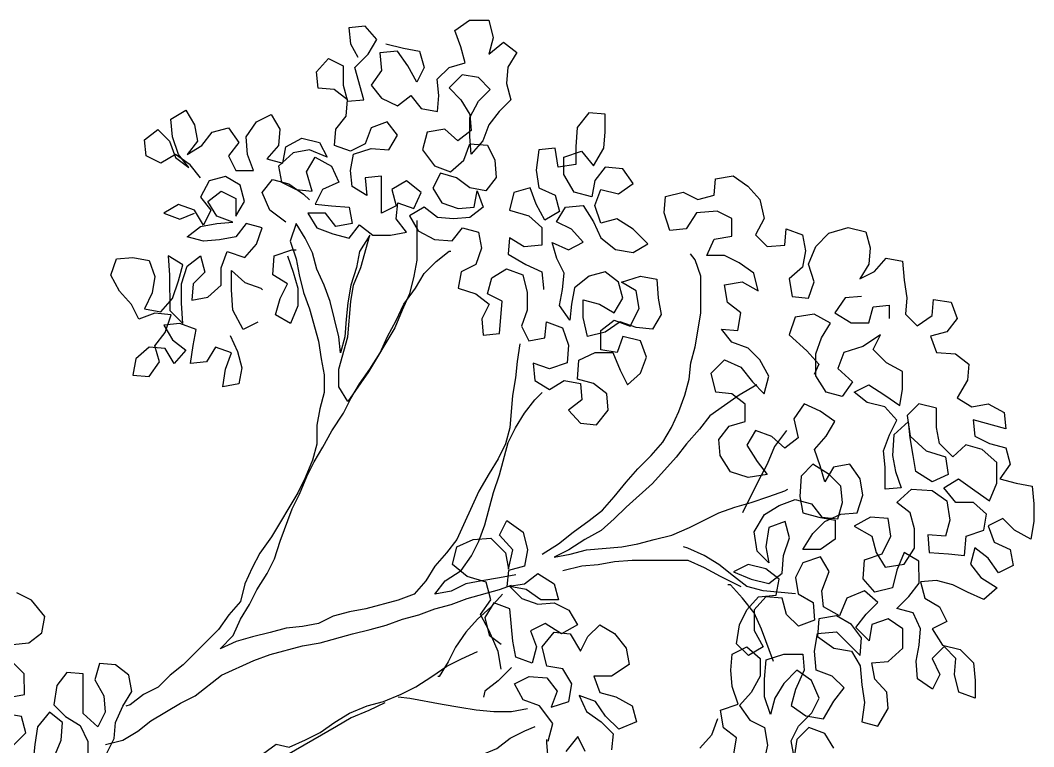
# Model space of a CAD drawing. Header units: feet. Extents: x 50754 to 76410, y 49660 to 67674.
# Drawn here: x 70116.03 to 70140.07, y 55237.92 to 55255.16 of the extents above; entities that cross this region are included whole.
import ezdxf

# ---------------------------------------------------------------- set-up
doc = ezdxf.new("R2010")
doc.units = ezdxf.units.FT
doc.linetypes.add('Amconstr', pattern=[9999, 9999, 0])
doc.layers.add('1_tree', color=3, linetype='Continuous')
doc.layers.add('MS GATE', color=1, linetype='Continuous')

# ---------------------------------------------------------------- blocks, each defined once
blk = doc.blocks.new('admin enlclave road')
at = {"layer": '1_tree', "color": 253}
for points in [[(44844.7592, -5344.843), (44844.76927, -5344.84409), (44844.77841, -5344.84447), (44844.78208, -5344.85306), (44844.77914, -5344.86172), (44844.77305, -5344.85348), (44844.76625, -5344.84616), (44844.75663, -5344.84831), (44844.75879, -5344.85793), (44844.75424, -5344.86682), (44844.76092, -5344.87333), (44844.7704, -5344.87615), (44844.77691, -5344.86947), (44844.7836, -5344.87598), (44844.79274, -5344.87637), (44844.79232, -5344.86734), (44844.79027, -5344.85853), (44844.79586, -5344.85115), (44844.80444, -5344.84748), (44844.80077, -5344.8389), (44844.7963, -5344.83043), (44844.80362, -5344.82363), (44844.81416, -5344.82217), (44844.81794, -5344.83157), (44844.81674, -5344.84082), (44844.82395, -5344.83321), (44844.83203, -5344.83788), (44844.82829, -5344.84666), (44844.82871, -5344.85569), (44844.83238, -5344.86427), (44844.82679, -5344.87166), (44844.82213, -5344.87974), (44844.82012, -5344.88911), (44844.81464, -5344.8973), (44844.81248, -5344.88768), (44844.81102, -5344.87714), (44844.81465, -5344.86755), (44844.82024, -5344.86017), (44844.81286, -5344.85458), (44844.80372, -5344.85419), (44844.79743, -5344.8625), (44844.80481, -5344.86809), (44844.8108, -5344.87552), (44844.81284, -5344.88433), (44844.80633, -5344.89101), (44844.79814, -5344.88554), (44844.78863, -5344.8885), (44844.78755, -5344.89857), (44844.79527, -5344.90659), (44844.80464, -5344.9086), (44844.81103, -5344.9011), (44844.81304, -5344.89174), (44844.82289, -5344.8912), (44844.82806, -5344.89875), (44844.83022, -5344.90836), (44844.82555, -5344.91645), (44844.81641, -5344.91606), (44844.80833, -5344.91139), (44844.79907, -5344.9102), (44844.79614, -5344.91886), (44844.80213, -5344.9263), (44844.81149, -5344.92831), (44844.8203, -5344.92626), (44844.82069, -5344.91712), (44844.82516, -5344.92559), (44844.81865, -5344.93227), (44844.80985, -5344.93432), (44844.80082, -5344.93474), (44844.79273, -5344.93008), (44844.7853, -5344.93606), (44844.79129, -5344.9435), (44844.80088, -5344.94713), (44844.81072, -5344.94659), (44844.81538, -5344.93851), (44844.82464, -5344.93971), (44844.8275, -5344.9484), (44844.82549, -5344.95777), (44844.81794, -5344.96295), (44844.81755, -5344.97209), (44844.82773, -5344.97398), (44844.83581, -5344.97865), (44844.83288, -5344.98732), (44844.83493, -5344.99613), (44844.84373, -5344.99408), (44844.84288, -5344.97602), (44844.83422, -5344.97309), (44844.83541, -5344.96383), (44844.84285, -5344.95785), (44844.85222, -5344.95986), (44844.85599, -5344.96925), (44844.85734, -5344.97898), (44844.85533, -5344.98834), (44844.86051, -5344.99589), (44844.8692, -5344.99303), (44844.86878, -5344.984), (44844.87815, -5344.98601), (44844.88273, -5344.99529), (44844.88327, -5345.00513), (44844.87399, -5345.00972), (44844.86462, -5345.00772), (44844.86678, -5345.01733), (44844.87556, -5345.02107), (44844.88299, -5345.01509), (44844.89214, -5345.01548), (44844.89418, -5345.02428), (44844.88767, -5345.03097), (44844.89517, -5345.03737), (44844.9042, -5345.03694), (44844.90956, -5345.02794), (44844.90752, -5345.01913), (44844.89943, -5345.01447), (44844.89018, -5345.01327), (44844.88953, -5345.00262), (44844.89789, -5344.99733), (44844.90762, -5344.99598), (44844.91302, -5345.00515), (44844.91819, -5345.0127), (44844.92459, -5345.0052), (44844.9266, -5344.99583), (44844.92212, -5344.98736), (44844.91206, -5344.98628), (44844.91005, -5344.99565), (44844.90091, -5344.99526), (44844.89945, -5344.98472), (44844.90596, -5344.97803), (44844.91533, -5344.98004), (44844.91885, -5344.96964), (44844.91588, -5344.96013), (44844.9071, -5344.95639), (44844.91719, -5344.95169), (44844.92633, -5344.95208), (44844.9286, -5344.96251), (44844.93146, -5344.9712), (44844.92771, -5344.97998), (44844.91868, -5344.9804), (44844.90932, -5344.97839), (44844.90199, -5344.98519), (44844.8926, -5344.98897), (44844.88871, -5344.97877), (44844.88736, -5344.96904), (44844.89662, -5344.97024), (44844.9054, -5344.97398), (44844.90914, -5344.9652), (44844.90548, -5344.95662), (44844.89739, -5344.95195), (44844.88881, -5344.95562), (44844.8816, -5344.96323), (44844.88121, -5344.97237), (44844.88164, -5344.9814), (44844.87484, -5344.97408), (44844.87523, -5344.96493), (44844.8748, -5344.9559), (44844.86963, -5344.94836), (44844.86596, -5344.93977), (44844.87544, -5344.94259), (44844.88299, -5344.93742), (44844.87549, -5344.93102), (44844.86682, -5344.92809), (44844.87057, -5344.91931), (44844.88018, -5344.91715), (44844.88709, -5344.92528), (44844.89238, -5344.93364), (44844.90139, -5344.939), (44844.91134, -5344.93928), (44844.91877, -5344.93329), (44844.90954, -5344.92631), (44844.89984, -5344.92187), (44844.89126, -5344.92553), (44844.88667, -5344.91625), (44844.88868, -5344.90689), (44844.89874, -5344.90797), (44844.90607, -5344.90117), (44844.89927, -5344.89385), (44844.88943, -5344.89439), (44844.88476, -5344.90247), (44844.88438, -5344.91161), (44844.87431, -5344.91053), (44844.86729, -5344.90158), (44844.86594, -5344.89185), (44844.87522, -5344.88726), (44844.88283, -5344.89447), (44844.88716, -5344.88396), (44844.88674, -5344.87493), (44844.88539, -5344.8652), (44844.87636, -5344.86562), (44844.871, -5344.87463), (44844.87164, -5344.88528), (44844.87299, -5344.89501), (44844.86348, -5344.89798), (44844.8604, -5344.88766), (44844.8516, -5344.88971), (44844.85155, -5344.90128), (44844.85452, -5344.91079), (44844.86399, -5344.91361), (44844.86766, -5344.92219), (44844.86023, -5344.92817), (44844.85413, -5344.91993), (44844.84965, -5344.91146), (44844.84107, -5344.91513), (44844.83998, -5344.92519), (44844.85097, -5344.92698), (44844.85917, -5344.93245), (44844.86051, -5344.94218), (44844.8509, -5344.94434), (44844.84211, -5344.9406), (44844.84254, -5344.94963), (44844.85305, -5344.95396), (44844.86253, -5344.95678), (44844.86458, -5344.96558), (44844.86469, -5344.96639)], [(44844.66726, -5344.93091), (44844.66057, -5344.9244), (44844.65168, -5344.91985), (44844.64424, -5344.92584), (44844.63558, -5344.9229), (44844.63353, -5344.9141), (44844.64004, -5344.90741), (44844.64743, -5344.913), (44844.6519, -5344.92147), (44844.65998, -5344.92614), (44844.6533, -5344.91963), (44844.64871, -5344.91034), (44844.64655, -5344.90073), (44844.65399, -5344.89474), (44844.65997, -5344.90218), (44844.66283, -5344.91087), (44844.65816, -5344.91895), (44844.6656, -5344.91297), (44844.67026, -5344.90488), (44844.67885, -5344.90122), (44844.68564, -5344.90854), (44844.68098, -5344.91662), (44844.68615, -5344.92417), (44844.69588, -5344.92282), (44844.69141, -5344.91435), (44844.68925, -5344.90474), (44844.6938, -5344.89584), (44844.70135, -5344.89067), (44844.70733, -5344.8981), (44844.70776, -5344.90713), (44844.70228, -5344.91533), (44844.71154, -5344.91652), (44844.71192, -5344.90738), (44844.72017, -5344.90128), (44844.73023, -5344.90237), (44844.73541, -5344.90992), (44844.72512, -5344.90721), (44844.71643, -5344.91006), (44844.70933, -5344.91848), (44844.71218, -5344.92718), (44844.72085, -5344.93011), (44844.72988, -5344.92968), (44844.72518, -5344.91959), (44844.72892, -5344.91081), (44844.73852, -5344.91444), (44844.7438, -5344.9228), (44844.73545, -5344.92809), (44844.73251, -5344.93676), (44844.74154, -5344.93633), (44844.75139, -5344.9358), (44844.75424, -5344.94449), (44844.74555, -5344.94735), (44844.73886, -5344.94084), (44844.72913, -5344.94218), (44844.73512, -5344.94962), (44844.74449, -5344.95163), (44844.75374, -5344.95282), (44844.75841, -5344.94474), (44844.76649, -5344.94941), (44844.77622, -5344.94806), (44844.78491, -5344.94521), (44844.77823, -5344.93869), (44844.7778, -5344.92966), (44844.78717, -5344.93167), (44844.78999, -5344.92219), (44844.78099, -5344.91683), (44844.77355, -5344.92282), (44844.77722, -5344.9314), (44844.76967, -5344.93657), (44844.76687, -5344.9163), (44844.75806, -5344.91835), (44844.76022, -5344.92797), (44844.75144, -5344.92422), (44844.74939, -5344.91542), (44844.74978, -5344.90627), (44844.75906, -5344.90169), (44844.7689, -5344.90115), (44844.77264, -5344.89237), (44844.76596, -5344.88586), (44844.75749, -5344.89033), (44844.75548, -5344.8997), (44844.74793, -5344.90488), (44844.73857, -5344.90287), (44844.73814, -5344.89384), (44844.74281, -5344.88576), (44844.74239, -5344.87673), (44844.7343, -5344.87206), (44844.72527, -5344.87248), (44844.72323, -5344.86368), (44844.7287, -5344.85548), (44844.73737, -5344.85841), (44844.73883, -5344.86895), (44844.7425, -5344.87754), (44844.7513, -5344.87549), (44844.74397, -5344.85833), (44844.75026, -5344.85002), (44844.754, -5344.84124), (44844.74651, -5344.83484), (44844.7377, -5344.83689), (44844.73974, -5344.84569), (44844.74481, -5344.85243)], [(44844.99312, -5345.18989), (44844.99111, -5345.19926), (44844.98563, -5345.20746)], [(44845.00473, -5345.20812), (44845.00511, -5345.19898), (44844.99703, -5345.19431), (44844.99406, -5345.18481), (44845.00335, -5345.18022), (44844.99876, -5345.17094), (44844.99671, -5345.16213), (44844.99629, -5345.1531), (44845.00383, -5345.14792), (44845.01203, -5345.1534), (44845.01338, -5345.16313), (44845.00974, -5345.17272), (44845.00427, -5345.18091), (44845.01107, -5345.18824), (44845.01973, -5345.19117), (44845.0227, -5345.20067), (44845.02173, -5345.21155)], [(44845.05941, -5345.19725), (44845.05342, -5345.18981), (44845.04406, -5345.1878), (44845.03847, -5345.19519), (44845.03819, -5345.20514), (44845.03534, -5345.19645), (44845.03827, -5345.18778), (44845.04456, -5345.17947), (44845.04749, -5345.1708), (44845.04209, -5345.16163), (44845.0332, -5345.15708), (44845.02691, -5345.16539), (44845.02317, -5345.17417), (44845.02197, -5345.18342), (44845.01738, -5345.17414), (44845.01603, -5345.16441), (44845.01538, -5345.15376), (44845.02466, -5345.14917), (44845.0352, -5345.14771), (44845.03725, -5345.15652), (44845.03384, -5345.16773), (44845.03264, -5345.17699), (44845.04154, -5345.18154), (44845.05149, -5345.18182), (44845.05582, -5345.1713), (44845.06049, -5345.16322), (44845.0531, -5345.15763), (44845.04373, -5345.15562), (44845.04147, -5345.1452), (44845.04174, -5345.13524), (44845.05217, -5345.13297), (44845.06694, -5345.14415), (44845.0664, -5345.13431), (44845.05972, -5345.1278), (44845.05093, -5345.12405), (44845.04143, -5345.12702), (44845.04197, -5345.13686), (44845.05178, -5345.14212), (44845.06173, -5345.14239), (44845.06772, -5345.14982), (44845.06999, -5345.16025), (44845.07296, -5345.16976), (44845.0728, -5345.18052), (44845.08205, -5345.18172), (44845.08638, -5345.17121), (44845.08433, -5345.1624), (44845.07684, -5345.156), (44845.07398, -5345.14731), (44845.08279, -5345.14526), (44845.08989, -5345.13684), (44845.08843, -5345.1263), (44845.07954, -5345.12175), (44845.07107, -5345.12623), (44845.07068, -5345.13537), (44845.06237, -5345.12908), (44845.06704, -5345.121), (44845.07263, -5345.11362), (44845.06443, -5345.10814), (44845.05526, -5345.11354), (44845.05256, -5345.12383), (44845.04296, -5345.1202), (44845.04092, -5345.11139), (44845.04352, -5345.10029), (44845.03753, -5345.09286), (44845.02825, -5345.09745), (44845.02532, -5345.10612), (44845.02817, -5345.11481), (44845.03695, -5345.11855), (44845.03911, -5345.12817), (44845.03064, -5345.13265), (44845.02326, -5345.12706), (44845.01959, -5345.11848), (44845.01056, -5345.1189), (44845.00508, -5345.12709), (44845.00665, -5345.13844), (44845.01275, -5345.14669), (44845.00532, -5345.15268), (44844.99793, -5345.14709), (44844.9981, -5345.13632), (44845.00103, -5345.12765), (44845.00651, -5345.11946), (44845.01612, -5345.1173), (44845.01651, -5345.10816), (44845.00843, -5345.1035), (44844.99836, -5345.10241), (44844.99082, -5345.10758), (44845.00111, -5345.11029), (44845.01117, -5345.11138), (44845.01768, -5345.10469), (44845.01715, -5345.09485), (44845.01904, -5345.08467), (44845.01538, -5345.07609), (44845.00691, -5345.08057), (44845.00675, -5345.09133), (44845.0096, -5345.10003), (44845.00222, -5345.09444), (44844.99914, -5345.08412), (44845.00347, -5345.07361), (44845.0109, -5345.06762), (44845.01937, -5345.06315), (44845.02863, -5345.06434), (44845.03531, -5345.07086), (44845.04434, -5345.07043), (44845.04554, -5345.06118), (44845.04349, -5345.05237), (44845.03611, -5345.04678), (44845.02641, -5345.04234), (44845.02082, -5345.04972), (44845.02158, -5345.06119), (44845.02443, -5345.06988), (44845.03369, -5345.07108), (44845.04283, -5345.07147), (44845.04429, -5345.08201), (44845.03697, -5345.0888), (44845.02724, -5345.09015), (44845.03168, -5345.08045), (44845.03727, -5345.07306), (44845.04563, -5345.06778), (44845.05443, -5345.06573), (44845.05633, -5345.05555), (44845.05347, -5345.04686), (44845.04668, -5345.03954), (44845.03798, -5345.04239), (44845.03424, -5345.05117), (44845.03057, -5345.04259), (44845.0261, -5345.03412), (44845.03157, -5345.02593), (44845.03531, -5345.01715), (44845.02642, -5345.01259), (44845.01694, -5345.00977), (44845.01239, -5345.01867), (44845.01628, -5345.02887), (44845.00977, -5345.03555), (44845.00157, -5345.03008), (44844.99221, -5345.02807), (44844.98846, -5345.03685), (44844.99537, -5345.04498), (44845.00206, -5345.05149), (44844.99174, -5345.05457), (44844.98157, -5345.05268), (44844.97466, -5345.04454), (44844.97261, -5345.03574), (44844.97728, -5345.02766), (44844.98586, -5345.02399), (44844.98451, -5345.01426), (44844.97643, -5345.0096), (44844.9674, -5345.01002), (44844.96351, -5344.99982), (44844.9698, -5344.99151), (44844.97928, -5344.99433), (44844.98688, -5345.00154), (44844.99427, -5345.00713), (44844.99535, -5344.99706), (44844.98925, -5344.98882), (44844.98187, -5344.98323), (44844.9725, -5344.98122), (44844.96582, -5344.97471), (44844.97485, -5344.97428), (44844.97512, -5344.96433), (44844.96704, -5344.95967), (44844.96407, -5344.95016), (44844.97358, -5344.94719), (44844.98317, -5344.95082), (44844.97939, -5344.94143), (44844.9705, -5344.93688), (44844.96183, -5344.93395), (44844.9521, -5344.93529), (44844.95492, -5344.92581), (44844.96443, -5344.92284), (44844.96308, -5344.91312), (44844.95441, -5344.91018), (44844.94317, -5344.91257), (44844.93873, -5344.92227), (44844.92993, -5344.92431), (44844.92534, -5344.91503), (44844.92491, -5344.906), (44844.93431, -5344.90222), (44844.94297, -5344.90516), (44844.95156, -5344.90149), (44844.95113, -5344.89246), (44844.96064, -5344.88949), (44844.96953, -5344.89404), (44844.97703, -5344.90044), (44844.98092, -5344.91065), (44844.97729, -5344.92024), (44844.98467, -5344.92583), (44844.99429, -5344.92367), (44844.99386, -5344.91464), (44845.00323, -5344.91665), (44845.00609, -5344.92534), (44845.0057, -5344.93449), (44844.9993, -5344.94198), (44845.00227, -5344.95149), (44845.0113, -5344.95106), (44845.01331, -5344.9417), (44845.00872, -5344.93242), (44845.01142, -5344.92213), (44845.01771, -5344.91382), (44845.0278, -5344.90912), (44845.03787, -5344.9102), (44845.04153, -5344.91878), (44845.04196, -5344.92782), (44845.03822, -5344.9366), (44845.04576, -5344.93142), (44845.05124, -5344.92323), (44845.06038, -5344.92361), (44845.06265, -5344.93404), (44845.06562, -5344.94355), (44845.06604, -5344.95258), (44845.07343, -5344.95816), (44845.08075, -5344.95137), (44845.08032, -5344.94234), (44845.09028, -5344.94261), (44845.09475, -5344.95108), (44845.09009, -5344.95916), (44845.08151, -5344.96283), (44845.08598, -5344.9713), (44845.09664, -5344.97065), (44845.10472, -5344.97532), (44845.10514, -5344.98435), (44845.10081, -5344.99486), (44845.10959, -5344.99861), (44845.11829, -5344.99575), (44845.12788, -5344.99938), (44845.12992, -5345.00819), (44845.11141, -5345.00579), (44845.11346, -5345.0146), (44845.12213, -5345.01753), (44845.13138, -5345.01873), (44845.13505, -5345.02731), (44845.13049, -5345.0362), (44845.13975, -5345.0374), (44845.14889, -5345.03779), (44845.15105, -5345.0474), (44845.1524, -5345.05713), (44845.15212, -5345.06709), (44845.14253, -5345.06346), (44845.13515, -5345.05787), (44845.1276, -5345.06304), (44845.13208, -5345.07151), (44845.14156, -5345.07433), (44845.14441, -5345.08303), (44845.13686, -5345.0882), (44845.13007, -5345.08088), (44845.12198, -5345.07621), (44845.12079, -5345.08547), (44845.12747, -5345.09198), (44845.13718, -5345.09642), (44845.13078, -5345.10392), (44845.1213, -5345.1011), (44845.11263, -5345.09817), (44845.10337, -5345.09697), (44845.09457, -5345.09901), (44845.09823, -5345.10759), (44845.10701, -5345.11134), (44845.11219, -5345.11888), (44845.10464, -5345.12406), (44845.11155, -5345.13219), (44845.12162, -5345.13328), (44845.12992, -5345.13956), (44845.13208, -5345.14918), (44845.13343, -5345.15891), (44845.12406, -5345.1569), (44845.12028, -5345.14751), (44845.11986, -5345.13848), (44845.11248, -5345.13289), (44845.10689, -5345.14027), (44845.11218, -5345.14863), (44845.10924, -5345.1573), (44845.10035, -5345.15275), (44845.09819, -5345.14313), (44845.09858, -5345.13399), (44845.09816, -5345.12496), (44845.09287, -5345.1166), (44845.08361, -5345.1154), (44845.0892, -5345.10802), (44845.09387, -5345.09993), (44845.09219, -5345.08777), (44845.08341, -5345.08403), (44845.0807, -5345.09432), (44845.07961, -5345.10439), (44845.07022, -5345.10817), (44845.06272, -5345.10177), (44845.06208, -5345.09111), (44845.07136, -5345.08652), (44845.07487, -5345.07612), (44845.07191, -5345.06662), (44845.06207, -5345.06715), (44845.05382, -5345.07325), (44845.06433, -5345.07758), (44845.068, -5345.08616), (44845.07399, -5345.0936), (44845.0843, -5345.09052), (44845.08874, -5345.08081), (44845.08729, -5345.07027), (44845.08362, -5345.06169), (44845.07554, -5345.05703), (44845.08263, -5345.04861), (44845.0941, -5345.04785), (44845.10299, -5345.0524), (44845.10607, -5345.06272), (44845.10487, -5345.07197), (44845.09503, -5345.07251), (44845.09719, -5345.08212), (44845.10784, -5345.08148), (44845.11687, -5345.08105), (44845.11622, -5345.0704), (44845.1255, -5345.06581), (44845.12589, -5345.05667), (44845.1177, -5345.05119), (44845.10797, -5345.05254), (44845.10036, -5345.04533), (44845.10779, -5345.03934), (44845.11761, -5345.04459), (44845.1265, -5345.04915), (44845.12921, -5345.03886), (44845.12764, -5345.02751), (44845.11852, -5345.02133), (44845.10927, -5345.02013), (44845.10287, -5345.02763), (44845.09456, -5345.02134), (44845.09171, -5345.01265), (44845.09025, -5345.00211), (44845.08018, -5345.00102), (44845.07459, -5345.00841), (44845.07779, -5345.01953), (44845.08783, -5345.02641), (44845.09881, -5345.02819), (44845.10178, -5345.0377), (44845.09342, -5345.04298), (44845.08372, -5345.03854), (44845.08087, -5345.02985), (44845.0779, -5345.02034), (44845.07585, -5345.01154), (44845.06875, -5345.01996), (44845.06951, -5345.03142), (44845.07237, -5345.04011), (44845.07685, -5345.04858), (44845.06804, -5345.05063), (44845.06636, -5345.03847), (44845.06431, -5345.02966), (44845.06632, -5345.02029), (44845.06925, -5345.01162), (44845.06176, -5345.00522), (44845.05169, -5345.00414), (44845.04361, -5344.99947), (44845.05116, -5344.9943), (44845.06086, -5344.99874), (44845.06975, -5345.00329), (44845.07014, -5344.99415), (44845.0688, -5344.98442), (44845.0592, -5344.98079), (44845.0509, -5344.9745), (44845.05383, -5344.96583), (44845.045, -5344.97367), (44845.03491, -5344.97837), (44845.0329, -5344.98774), (44845.04201, -5344.99391), (44845.03746, -5345.0028), (44845.02821, -5345.0016), (44845.0213, -5344.99347), (44845.01961, -5344.98131), (44845.02162, -5344.97194), (44845.02537, -5344.96316), (44845.01577, -5344.95953), (44845.00546, -5344.96261), (44845.00356, -5344.97279), (44845.01453, -5344.98036), (44845.02202, -5344.98676), (44845.02037, -5344.99277)], [(44844.69548, -5345.01542), (44844.70076, -5345.02378), (44844.70443, -5345.03236), (44844.70404, -5345.0415), (44844.69535, -5345.04436), (44844.69562, -5345.03441), (44844.69763, -5345.02504), (44844.68827, -5345.02303), (44844.68452, -5345.03181), (44844.67572, -5345.03386), (44844.67599, -5345.0239), (44844.67638, -5345.01476), (44844.66701, -5345.01275), (44844.65821, -5345.01479), (44844.66419, -5345.02223), (44844.67227, -5345.02689), (44844.6668, -5345.03509), (44844.66081, -5345.02765), (44844.65178, -5345.02808), (44844.64538, -5345.03557), (44844.64499, -5345.04472), (44844.65403, -5345.04429), (44844.65858, -5345.0354), (44844.65491, -5345.02682), (44844.65958, -5345.01874), (44844.66147, -5345.00856), (44844.65244, -5345.00898), (44844.64397, -5345.01346), (44844.6388, -5345.00591), (44844.6313, -5344.99951), (44844.6252, -5344.99127), (44844.62721, -5344.9819), (44844.63602, -5344.97986), (44844.64516, -5344.98024), (44844.64964, -5344.98871), (44844.64925, -5344.99786), (44844.64643, -5345.00733), (44844.65557, -5345.00772), (44844.66105, -5344.99953), (44844.66295, -5344.98935), (44844.66415, -5344.9801), (44844.65537, -5344.97635), (44844.65763, -5344.98678), (44844.66033, -5345.00624), (44844.66863, -5345.01253), (44844.66625, -5345.00129), (44844.66479, -5344.99075), (44844.66669, -5344.98057), (44844.6732, -5344.97388), (44844.67687, -5344.98247), (44844.67128, -5344.98985), (44844.6717, -5344.99888), (44844.6804, -5344.99602), (44844.6868, -5344.98853), (44844.68545, -5344.9788), (44844.68746, -5344.96943), (44844.69764, -5344.97133), (44844.70311, -5344.96314), (44844.70512, -5344.95377), (44844.69587, -5344.95257), (44844.6912, -5344.96065), (44844.68251, -5344.96351), (44844.6737, -5344.96555), (44844.66445, -5344.96435), (44844.67096, -5344.95767), (44844.67965, -5344.95481), (44844.68846, -5344.95277), (44844.67909, -5344.95076), (44844.6731, -5344.94333), (44844.67962, -5344.93664), (44844.68828, -5344.93957), (44844.68963, -5344.9493), (44844.69337, -5344.94052), (44844.68971, -5344.93194), (44844.68093, -5344.9282), (44844.67234, -5344.93186), (44844.66871, -5344.94145), (44844.6754, -5344.94797), (44844.67247, -5344.95663), (44844.66648, -5344.9492), (44844.65711, -5344.94719), (44844.64968, -5344.95318), (44844.65905, -5344.95519), (44844.66671, -5344.95082)], [(44844.71765, -5344.94873), (44844.70783, -5344.94348), (44844.70243, -5344.93431), (44844.7071, -5344.92623), (44844.71635, -5344.92743), (44844.72524, -5344.93198), (44844.72893, -5344.93477)], [(44844.88407, -5345.11244), (44844.8922, -5345.10553), (44844.89941, -5345.09792), (44844.90744, -5345.0902), (44844.91395, -5345.08352), (44844.91942, -5345.07532), (44844.92479, -5345.06632), (44844.93026, -5345.05812), (44844.93655, -5345.04982), (44844.94203, -5345.04162), (44844.94577, -5345.03284), (44844.94859, -5345.02336), (44844.9506, -5345.014), (44844.9518, -5345.00474), (44844.95137, -5344.99571), (44844.95257, -5344.98646), (44844.95285, -5344.9765), (44844.95323, -5344.96736), (44844.95043, -5344.94709), (44844.94595, -5344.93862), (44844.94307, -5344.93571)], [(44844.78969, -5344.93793), (44844.79272, -5344.95983), (44844.79233, -5344.96897), (44844.79125, -5344.97903), (44844.78843, -5344.98851), (44844.78572, -5344.9988), (44844.77449, -5345.02514), (44844.76538, -5345.04293), (44844.7594, -5345.0355), (44844.75805, -5345.02577), (44844.76045, -5345.00726), (44844.75938, -5344.98757), (44844.75976, -5344.97843), (44844.76247, -5344.96814), (44844.76487, -5344.94963), (44844.76043, -5344.95934), (44844.76004, -5344.96848), (44844.75814, -5344.97866), (44844.75787, -5344.98861), (44844.75829, -5344.99764), (44844.75883, -5345.00748), (44844.75763, -5345.01674), (44844.75558, -5345.00793), (44844.74803, -5344.98915), (44844.74355, -5344.98068), (44844.73826, -5344.97232), (44844.7346, -5344.96374), (44844.72942, -5344.95619), (44844.72343, -5344.94876), (44844.72154, -5344.95893), (44844.72613, -5344.96821), (44844.72898, -5344.97691), (44844.73276, -5344.9863), (44844.73724, -5344.99477), (44844.74457, -5345.01193), (44844.74754, -5345.02144), (44844.75039, -5345.03013), (44844.75174, -5345.03986), (44844.75054, -5345.04912), (44844.75015, -5345.05826), (44844.75161, -5345.0688), (44844.75041, -5345.07805), (44844.74771, -5345.08834), (44844.74477, -5345.09701), (44844.73355, -5345.12335), (44844.72829, -5345.13317), (44844.72536, -5345.14184), (44844.72254, -5345.15132), (44844.72146, -5345.16138), (44844.71598, -5345.16958), (44844.71143, -5345.17847), (44844.69466, -5345.20062), (44844.68815, -5345.20731), (44844.68256, -5345.21469), (44844.67501, -5345.21987), (44844.6685, -5345.22655), (44844.66618, -5345.2277)], [(44845.04037, -5344.94621), (44845.03157, -5344.94826), (44845.02701, -5344.95715), (44845.03672, -5344.96159), (44845.04645, -5344.96025), (44845.04764, -5344.95099), (44845.05645, -5344.94895), (44845.05746, -5344.95624)], [(44844.85587, -5344.99818), (44844.85559, -5345.00814), (44844.85602, -5345.01717), (44844.85574, -5345.02712), (44844.85659, -5345.04518), (44844.85539, -5345.05444), (44844.85246, -5345.06311), (44844.84871, -5345.07189), (44844.84438, -5345.0824), (44844.83593, -5345.11084), (44844.83126, -5345.11892), (44844.82578, -5345.12712), (44844.82204, -5345.1359), (44844.81656, -5345.14409), (44844.8081, -5345.14857), (44844.79093, -5345.1559), (44844.78224, -5345.15876), (44844.77366, -5345.16242), (44844.76611, -5345.1676), (44844.75742, -5345.17045), (44844.74861, -5345.1725), (44844.74003, -5345.17617), (44844.73064, -5345.17994), (44844.72205, -5345.18361), (44844.7137, -5345.1889), (44844.71998, -5345.18059), (44844.7228, -5345.17111), (44844.72655, -5345.16233), (44844.72948, -5345.15366), (44844.73392, -5345.14396), (44844.73685, -5345.13529), (44844.73875, -5345.12511), (44844.74277, -5345.10638), (44844.7457, -5345.09771), (44844.7484, -5345.08742), (44844.75134, -5345.07875), (44844.75508, -5345.06997), (44844.75871, -5345.06038), (44844.76385, -5345.04975), (44844.76678, -5345.04108), (44844.77052, -5345.0323), (44844.77508, -5345.02341), (44844.77952, -5345.01371), (44844.78234, -5345.00423), (44844.78597, -5344.99464), (44844.78879, -5344.98516), (44844.79404, -5344.97534), (44844.79778, -5344.96656), (44844.80337, -5344.95918), (44844.80988, -5344.95249), (44844.81069, -5344.95238)], [(44844.72104, -5344.96727), (44844.72551, -5344.97573), (44844.72918, -5344.98432), (44844.73053, -5344.99405), (44844.72782, -5345.00434), (44844.71904, -5345.00059), (44844.72024, -5344.99134), (44844.72317, -5344.98267), (44844.71439, -5344.97893), (44844.71374, -5344.96828), (44844.72302, -5344.96369), (44844.72545, -5344.96335)], [(44844.70987, -5345.00599), (44844.70232, -5345.01117), (44844.69519, -5345.00141), (44844.69281, -5344.99018), (44844.69135, -5344.97964), (44844.69954, -5344.98511), (44844.70891, -5344.98712), (44844.70983, -5344.98782)], [(44844.98954, -5345.00282), (44844.9806, -5345.00985), (44844.96595, -5345.02344), (44844.96129, -5345.03152), (44844.95511, -5345.04064), (44844.95045, -5345.04872), (44844.93949, -5345.06511), (44844.92669, -5345.0801), (44844.92111, -5345.08748), (44844.91471, -5345.09498), (44844.90646, -5345.10108), (44844.89833, -5345.10799), (44844.89078, -5345.11316), (44844.89948, -5345.11031), (44844.90806, -5345.10664), (44844.92729, -5345.10233), (44844.93599, -5345.09947), (44844.94457, -5345.09581), (44844.95396, -5345.09203), (44844.96313, -5345.08663), (44844.97822, -5345.07628), (44844.98669, -5345.0718), (44844.99527, -5345.06813), (44845.00455, -5345.06354), (44845.01302, -5345.05907), (44845.01453, -5345.05803)], [(44844.87105, -5345.12581), (44844.86235, -5345.12867), (44844.85285, -5345.13163), (44844.84416, -5345.13449), (44844.83661, -5345.13966), (44844.82792, -5345.14252), (44844.83258, -5345.13444), (44844.84071, -5345.12753), (44844.84527, -5345.11864), (44844.8482, -5345.10997), (44844.85021, -5345.1006), (44844.8526, -5345.08209), (44844.8545, -5345.07191), (44844.8569, -5345.0534), (44844.85983, -5345.04473), (44844.86357, -5345.03595), (44844.86824, -5345.02787), (44844.87173, -5345.02326)], [(44845.00923, -5345.02571), (44845.00398, -5345.03553), (44845.00127, -5345.04582), (44844.99764, -5345.05541), (44844.99119, -5345.07448)], [(44844.87012, -5345.17882), (44844.86715, -5345.16932), (44844.86072, -5345.15864), (44844.85462, -5345.15039), (44844.85917, -5345.1415), (44844.85539, -5345.13211), (44844.84441, -5345.13032), (44844.8354, -5345.12496), (44844.83649, -5345.11489), (44844.84484, -5345.10961), (44844.85446, -5345.10745), (44844.86369, -5345.11443), (44844.86655, -5345.12313), (44844.86752, -5345.11225), (44844.8591, -5345.10515), (44844.86203, -5345.09649), (44844.87185, -5345.10174), (44844.87563, -5345.11113), (44844.87524, -5345.12027), (44844.86666, -5345.12394), (44844.86708, -5345.13297), (44844.87659, -5345.13), (44844.8831, -5345.12332), (44844.8928, -5345.12776), (44844.89647, -5345.13634), (44844.88674, -5345.13769), (44844.87785, -5345.13313), (44844.8687, -5345.13274), (44844.87609, -5345.13833), (44844.88545, -5345.14034), (44844.89426, -5345.1383), (44844.90293, -5345.14123), (44844.90891, -5345.14866), (44844.90067, -5345.15476), (44844.89097, -5345.15032), (44844.88342, -5345.1555), (44844.8879, -5345.16397), (44844.8867, -5345.17322), (44844.87733, -5345.17121), (44844.87448, -5345.16252), (44844.87039, -5345.14491), (44844.86102, -5345.1429), (44844.85728, -5345.15168), (44844.86105, -5345.16107), (44844.86821, -5345.16504)], [(44845.02655, -5345.11503), (44845.00849, -5345.11588), (44844.99923, -5345.11468), (44844.99115, -5345.11002), (44844.98215, -5345.10465), (44844.97337, -5345.10091), (44844.96389, -5345.09809), (44844.96134, -5345.09762)], [(44844.89666, -5345.11979), (44844.90686, -5345.1159), (44844.91567, -5345.11385), (44844.92436, -5345.111), (44844.93398, -5345.10884), (44844.96479, -5345.10458), (44844.97426, -5345.1074), (44844.98386, -5345.11103), (44844.99599, -5345.11513)], [(44845.01955, -5345.15401), (44845.0106, -5345.13707), (44845.00531, -5345.12872), (44844.9977, -5345.12151), (44844.9902, -5345.11511), (44844.98858, -5345.11533)], [(44844.65775, -5345.25035), (44844.66714, -5345.24657), (44844.67458, -5345.24058), (44844.68109, -5345.2339), (44844.69596, -5345.22192), (44844.7035, -5345.21675), (44844.71653, -5345.20338), (44844.73324, -5345.1928), (44844.74171, -5345.18833), (44844.75887, -5345.18099), (44844.76838, -5345.17803), (44844.78554, -5345.17069), (44844.79493, -5345.16691), (44844.80352, -5345.16325), (44844.81199, -5345.15877), (44844.82057, -5345.1551), (44844.82904, -5345.15063), (44844.83762, -5345.14696), (44844.84609, -5345.14248), (44844.86325, -5345.13515), (44844.8694, -5345.13182)], [(44844.86521, -5345.13736), (44844.85973, -5345.14555), (44844.85333, -5345.15305), (44844.84786, -5345.16124), (44844.8433, -5345.17014), (44844.84037, -5345.17881), (44844.83663, -5345.18759), (44844.83582, -5345.1877)], [(44844.65923, -5345.2551), (44844.66217, -5345.24643), (44844.66174, -5345.2374), (44844.66456, -5345.22792), (44844.6683, -5345.21914), (44844.66545, -5345.21045), (44844.65737, -5345.20578), (44844.64834, -5345.2062), (44844.64714, -5345.21546), (44844.65324, -5345.2237), (44844.65528, -5345.23251), (44844.65235, -5345.24118), (44844.64323, -5345.235), (44844.6402, -5345.21311), (44844.63117, -5345.21354), (44844.62651, -5345.22162), (44844.62634, -5345.23238), (44844.63373, -5345.23797), (44844.64251, -5345.24172), (44844.6478, -5345.25007), (44844.64937, -5345.26142)], [(44844.63038, -5345.26157), (44844.63309, -5345.25128), (44844.63255, -5345.24144), (44844.62447, -5345.23677), (44844.61911, -5345.24578), (44844.61883, -5345.25573), (44844.61926, -5345.26476)], [(44844.60678, -5345.25823), (44844.61307, -5345.24992), (44844.6094, -5345.24134), (44844.59945, -5345.24106)], [(44844.60065, -5345.23181), (44844.60934, -5345.22895), (44844.60777, -5345.2176), (44844.60039, -5345.21201)], [(44844.59904, -5345.20228), (44844.60785, -5345.20024), (44844.61436, -5345.19355), (44844.61475, -5345.18441), (44844.60622, -5345.1765), (44844.59755, -5345.17357)], [(44844.90156, -5345.21496), (44844.90265, -5345.20489), (44844.89401, -5345.19617), (44844.88464, -5345.19416), (44844.87854, -5345.18592), (44844.88609, -5345.18074), (44844.89593, -5345.18021), (44844.90261, -5345.18672), (44844.9006, -5345.19609), (44844.90988, -5345.1915), (44844.91016, -5345.18154), (44844.90417, -5345.17411), (44844.89503, -5345.17372), (44844.89114, -5345.16352), (44844.8965, -5345.15451), (44844.90553, -5345.15409), (44844.91256, -5345.16303), (44844.91549, -5345.15436), (44844.92108, -5345.14698), (44844.92986, -5345.15072), (44844.93746, -5345.15793), (44844.94032, -5345.16663), (44844.93149, -5345.17446), (44844.92176, -5345.17581), (44844.92624, -5345.18428), (44844.93549, -5345.18547), (44844.94508, -5345.1891), (44844.94875, -5345.19769), (44844.93958, -5345.20309), (44844.93127, -5345.1968), (44844.92448, -5345.18948), (44844.91511, -5345.18747), (44844.9204, -5345.19583), (44844.92929, -5345.20038), (44844.93667, -5345.20597), (44844.9371, -5345.215)], [(44844.92262, -5345.21783), (44844.91744, -5345.21028), (44844.91208, -5345.21929)], [(44844.90291, -5345.22469), (44844.90086, -5345.21588), (44844.90064, -5345.21426)], [(44844.64191, -5345.2732), (44844.66136, -5345.2705), (44844.6704, -5345.27008), (44844.68035, -5345.27036), (44844.68949, -5345.27074), (44844.70895, -5345.26805), (44844.71834, -5345.26427), (44844.73344, -5345.25392), (44844.74087, -5345.24793), (44844.7518, -5345.23733), (44844.75932, -5345.23795), (44844.76768, -5345.23266), (44844.77522, -5345.22748), (44844.78254, -5345.22068), (44844.78998, -5345.2147), (44844.79915, -5345.2093), (44844.80773, -5345.20563), (44844.8169, -5345.20023), (44844.82444, -5345.19506), (44844.83258, -5345.18815), (44844.8399, -5345.18135), (44844.84745, -5345.17617), (44844.8558, -5345.17089)], [(44844.87568, -5345.17722), (44844.8694, -5345.18553), (44844.86289, -5345.19222), (44844.86252, -5345.19557)], [(44844.88774, -5345.19869), (44844.87905, -5345.20155), (44844.86932, -5345.20289), (44844.85948, -5345.20343), (44844.85034, -5345.20304), (44844.84038, -5345.20277), (44844.8221, -5345.20199), (44844.8155, -5345.20208)], [(44844.80865, -5345.20633), (44844.80029, -5345.21162), (44844.79113, -5345.21702), (44844.78369, -5345.223), (44844.75535, -5345.2451), (44844.77724, -5345.24208), (44844.7967, -5345.23938), (44844.80551, -5345.23734), (44844.81512, -5345.23518), (44844.82485, -5345.23384), (44844.83469, -5345.2333), (44844.85496, -5345.23049), (44844.86458, -5345.22834), (44844.87375, -5345.22294), (44844.88026, -5345.21625), (44844.88781, -5345.21108), (44844.89314, -5345.20786)]]:
    blk.add_lwpolyline(points, dxfattribs=at)

msp = doc.modelspace()

# ---------------------------------------------------------------- block references
at = {"layer": 'MS GATE', "linetype": 'Amconstr', "lineweight": 25, "xscale": 42.66674600251998, "yscale": 42.66674600251998, "zscale": 42.66674600251998, "rotation": 352.174150691152}
msp.add_blockref('admin enlclave road', (-1794383.54152, 541708.42207), dxfattribs=at)

doc.saveas('drawing.dxf')
